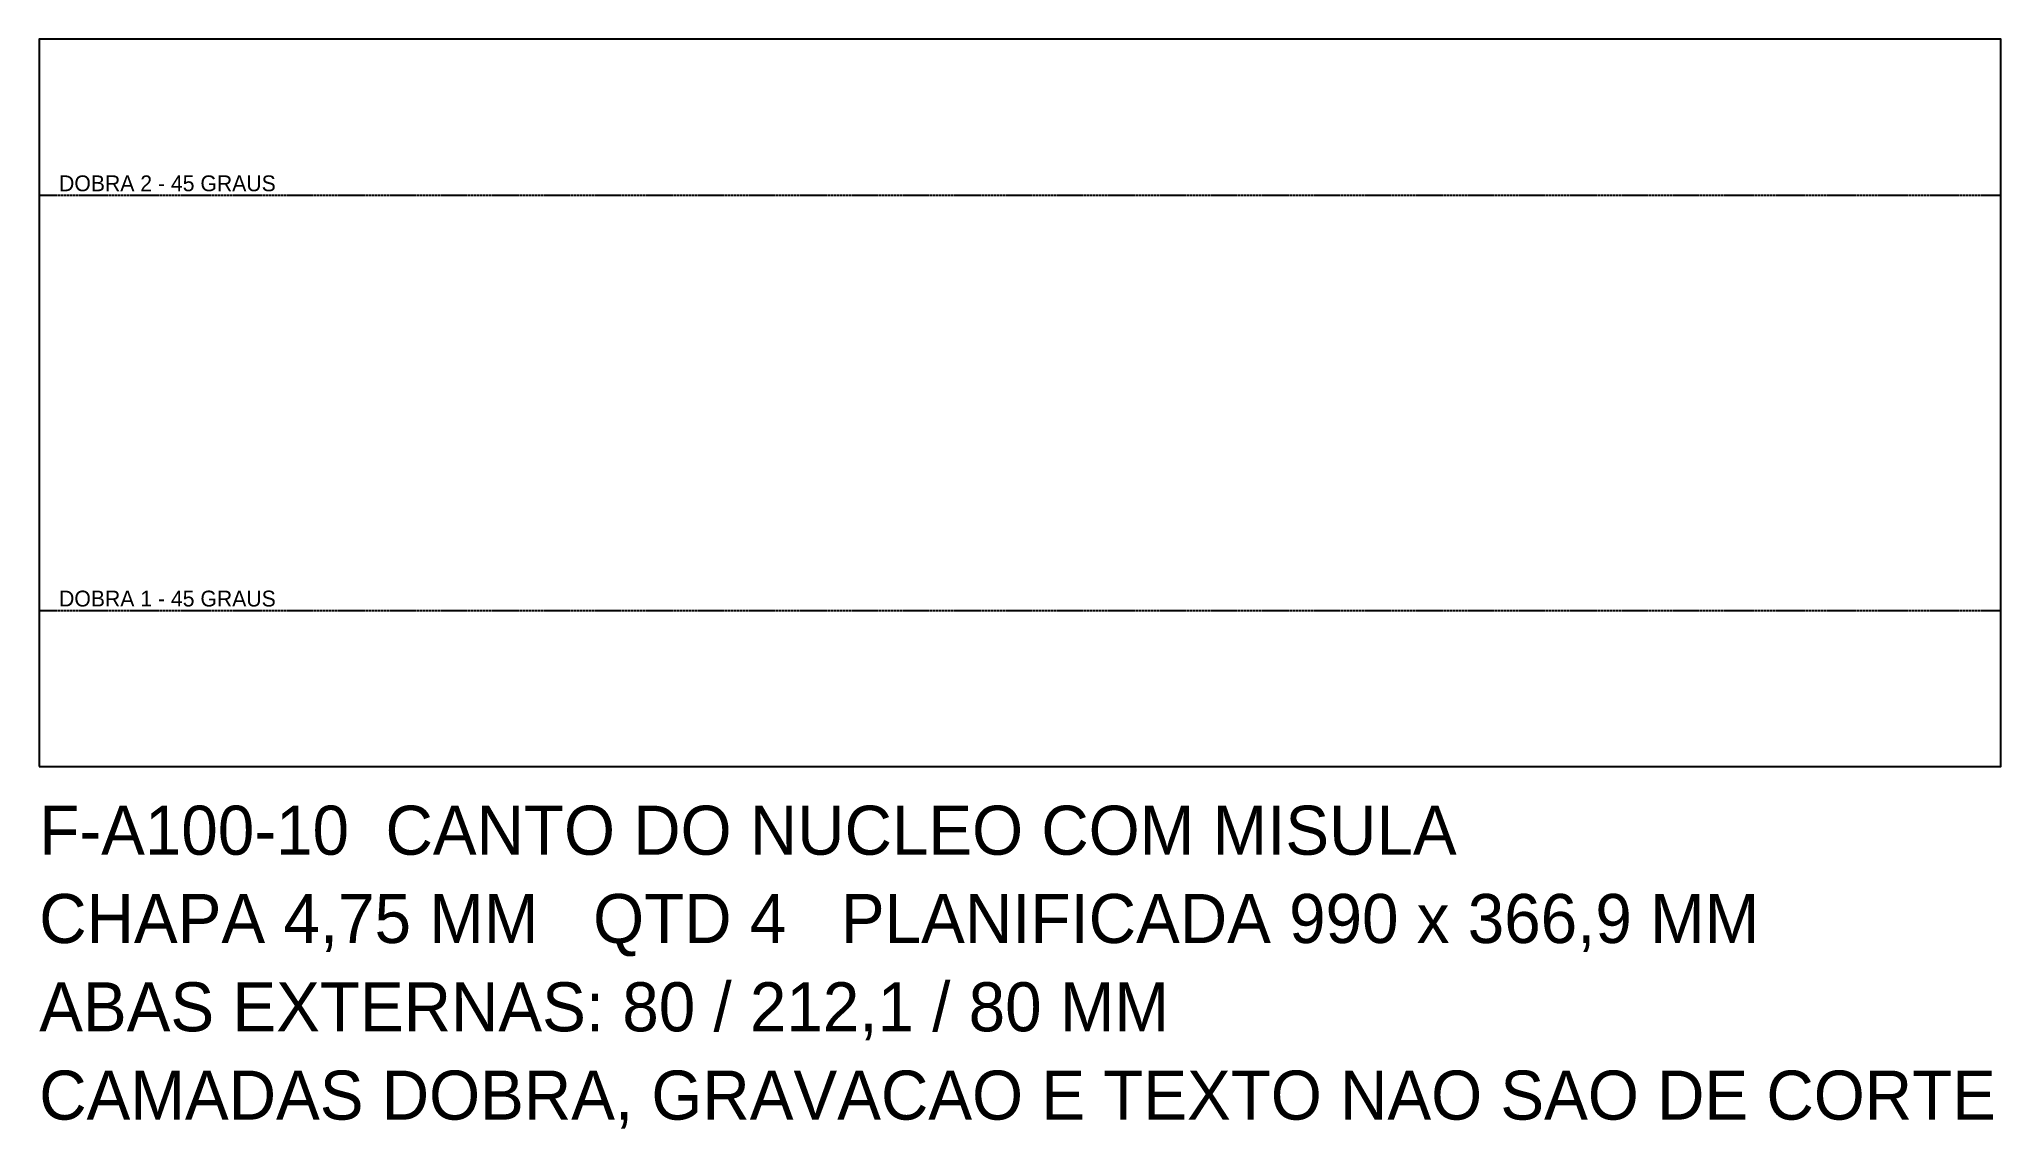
# Model space of a CAD drawing. Header units: millimetres. Extents: x 0 to 990, y -183 to 367.
import ezdxf

# ---------------------------------------------------------------- set-up
doc = ezdxf.new("R2010")
doc.units = ezdxf.units.MM
doc.linetypes.add('DASHED', pattern=[1.524, 1.27, -0.254])
for name, color, linetype in [('CORTE', 7, 'CONTINUOUS'), ('DOBRA', 2, 'DASHED'), ('TEXTO', 3, 'CONTINUOUS')]:
    doc.layers.add(name, color=color, linetype=linetype)

msp = doc.modelspace()

# ---------------------------------------------------------------- linework, layer by layer
at = {"layer": 'CORTE'}
msp.add_lwpolyline([(0, 0), (990, 0), (990, 366.88), (0, 366.88)], close=True, dxfattribs=at)
at = {"layer": 'DOBRA'}
for p, q in [((0, 288.19), (990, 288.19)), ((0, 78.69), (990, 78.69))]:
    msp.add_line(p, q, dxfattribs=at)

# ---------------------------------------------------------------- texts
at = {"layer": 'TEXTO'}
for s, height, p in [('DOBRA 2 - 45 GRAUS', 8, (10, 290.19)), ('DOBRA 1 - 45 GRAUS', 8, (10, 80.69)), ('F-A100-10  CANTO DO NUCLEO COM MISULA', 24.75, (0, -44.55)), ('CHAPA 4,75 MM   QTD 4   PLANIFICADA 990 x 366,9 MM', 24.75, (0, -89.1)), ('ABAS EXTERNAS: 80 / 212,1 / 80 MM', 24.75, (0, -133.65)), ('CAMADAS DOBRA, GRAVACAO E TEXTO NAO SAO DE CORTE', 24.75, (0, -178.2))]:
    msp.add_text(s, height=height, dxfattribs=at).set_placement(p)

doc.saveas('drawing.dxf')
